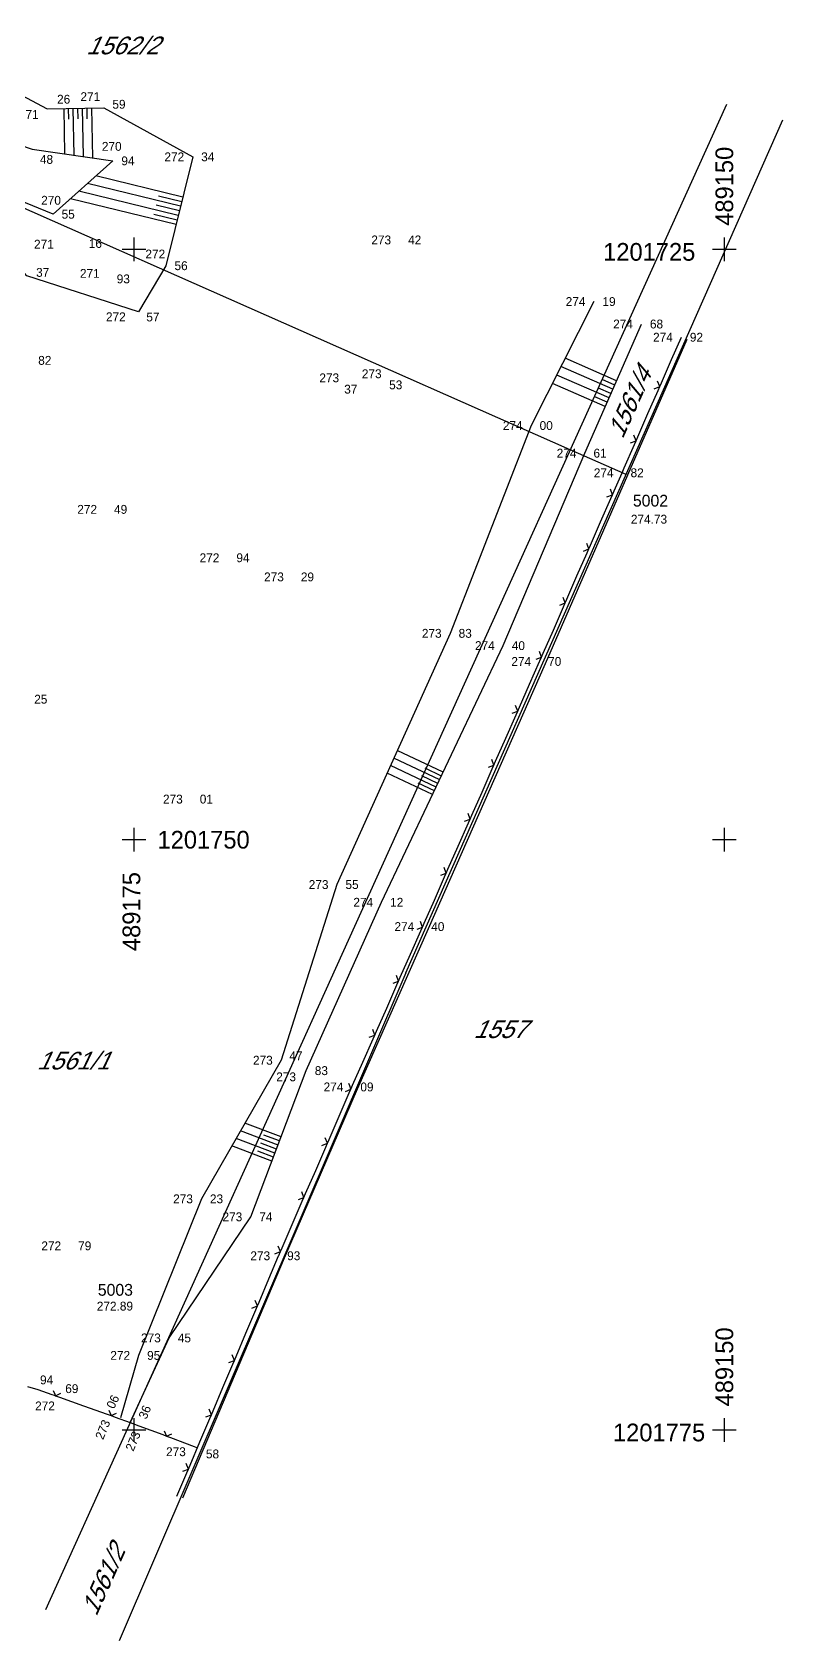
# Model space of a CAD drawing. Extents: x -489240.6 to -489147.5, y -1201783.9 to -1201704.2.
# Drawn here: x -489179.3 to -489147.5, y -1201783.9 to -1201715.8 of the extents above; entities that cross this region are included whole.
import ezdxf
from ezdxf.enums import TextEntityAlignment as Align

# ---------------------------------------------------------------- set-up
doc = ezdxf.new("R2010")
doc.units = 0
for name, color, linetype in [('2', 7, 'CONTINUOUS'), ('21', 7, 'CONTINUOUS'), ('30', 7, 'CONTINUOUS'), ('33', 7, 'CONTINUOUS'), ('34', 7, 'CONTINUOUS'), ('6', 7, 'CONTINUOUS')]:
    doc.layers.add(name, color=color, linetype=linetype)

msp = doc.modelspace()

# ---------------------------------------------------------------- linework, layer by layer
at = {"layer": '21', "color": 0, "linetype": 'CONTINUOUS'}
for p, q in [((-489152.233, -1201729.665), (-489151.82, -1201728.72)), ((-489152.663, -1201730.648), (-489152.233, -1201729.665)), ((-489152.966, -1201730.903), (-489152.734, -1201730.811)), ((-489152.734, -1201730.811), (-489152.823, -1201730.578)), ((-489152.805, -1201730.973), (-489152.734, -1201730.811)), ((-489152.734, -1201730.811), (-489152.663, -1201730.648)), ((-489153.235, -1201731.956), (-489152.805, -1201730.973)), ((-489153.665, -1201732.938), (-489153.235, -1201731.956)), ((-489153.736, -1201733.101), (-489153.825, -1201732.868)), ((-489153.736, -1201733.101), (-489153.665, -1201732.938)), ((-489154.237, -1201734.246), (-489153.807, -1201733.264)), ((-489153.967, -1201733.194), (-489153.736, -1201733.101)), ((-489153.807, -1201733.264), (-489153.736, -1201733.101)), ((-489155.237, -1201736.537), (-489154.808, -1201735.554)), ((-489154.968, -1201735.484), (-489154.737, -1201735.392)), ((-489154.737, -1201735.392), (-489154.826, -1201735.159)), ((-489154.808, -1201735.554), (-489154.737, -1201735.392)), ((-489154.737, -1201735.392), (-489154.666, -1201735.229)), ((-489155.667, -1201737.52), (-489155.237, -1201736.537)), ((-489155.969, -1201737.775), (-489155.738, -1201737.683)), ((-489155.738, -1201737.683), (-489155.827, -1201737.45)), ((-489155.809, -1201737.845), (-489155.738, -1201737.683)), ((-489155.738, -1201737.683), (-489155.667, -1201737.52)), ((-489156.238, -1201738.828), (-489155.809, -1201737.845)), ((-489156.667, -1201739.811), (-489156.238, -1201738.828)), ((-489156.738, -1201739.974), (-489156.828, -1201739.741)), ((-489157.239, -1201741.119), (-489156.809, -1201740.136)), ((-489156.97, -1201740.066), (-489156.738, -1201739.974)), ((-489156.809, -1201740.136), (-489156.738, -1201739.974)), ((-489156.738, -1201739.974), (-489156.667, -1201739.811)), ((-489157.668, -1201742.102), (-489157.239, -1201741.119)), ((-489157.971, -1201742.357), (-489157.739, -1201742.265)), ((-489157.739, -1201742.265), (-489157.828, -1201742.032)), ((-489157.81, -1201742.427), (-489157.739, -1201742.265)), ((-489157.739, -1201742.265), (-489157.668, -1201742.102)), ((-489158.675, -1201744.39), (-489158.243, -1201743.409)), ((-489158.747, -1201744.553), (-489158.835, -1201744.32)), ((-489158.747, -1201744.553), (-489158.675, -1201744.39)), ((-489159.251, -1201745.696), (-489158.818, -1201744.715)), ((-489158.979, -1201744.645), (-489158.747, -1201744.553)), ((-489158.818, -1201744.715), (-489158.747, -1201744.553)), ((-489159.684, -1201746.678), (-489159.251, -1201745.696)), ((-489160.259, -1201747.984), (-489159.827, -1201747.003)), ((-489159.987, -1201746.932), (-489159.755, -1201746.84)), ((-489159.755, -1201746.84), (-489159.844, -1201746.607)), ((-489159.827, -1201747.003), (-489159.755, -1201746.84)), ((-489159.755, -1201746.84), (-489159.684, -1201746.678)), ((-489160.692, -1201748.966), (-489160.259, -1201747.984)), ((-489161.268, -1201750.272), (-489160.835, -1201749.29)), ((-489160.995, -1201749.22), (-489160.764, -1201749.128)), ((-489160.764, -1201749.128), (-489160.852, -1201748.895)), ((-489160.835, -1201749.29), (-489160.764, -1201749.128)), ((-489160.764, -1201749.128), (-489160.692, -1201748.966)), ((-489161.7, -1201751.253), (-489161.268, -1201750.272)), ((-489161.772, -1201751.416), (-489161.86, -1201751.183)), ((-489161.772, -1201751.416), (-489161.7, -1201751.253)), ((-489162.276, -1201752.559), (-489161.843, -1201751.578)), ((-489162.004, -1201751.507), (-489161.772, -1201751.416)), ((-489161.843, -1201751.578), (-489161.772, -1201751.416)), ((-489162.709, -1201753.541), (-489162.276, -1201752.559)), ((-489163.285, -1201754.847), (-489162.852, -1201753.866)), ((-489163.012, -1201753.795), (-489162.78, -1201753.703)), ((-489162.852, -1201753.866), (-489162.78, -1201753.703)), ((-489163.719, -1201755.828), (-489163.285, -1201754.847)), ((-489164.022, -1201756.082), (-489163.791, -1201755.99)), ((-489163.791, -1201755.99), (-489163.879, -1201755.757)), ((-489163.862, -1201756.152), (-489163.791, -1201755.99)), ((-489163.791, -1201755.99), (-489163.719, -1201755.828)), ((-489164.296, -1201757.133), (-489163.862, -1201756.152)), ((-489164.729, -1201758.114), (-489164.296, -1201757.133)), ((-489164.801, -1201758.277), (-489164.889, -1201758.044)), ((-489164.801, -1201758.277), (-489164.729, -1201758.114)), ((-489165.306, -1201759.42), (-489164.873, -1201758.439)), ((-489165.033, -1201758.368), (-489164.801, -1201758.277)), ((-489164.873, -1201758.439), (-489164.801, -1201758.277)), ((-489165.74, -1201760.401), (-489165.306, -1201759.42)), ((-489166.308, -1201761.711), (-489165.881, -1201760.727)), ((-489166.042, -1201760.657), (-489165.811, -1201760.564)), ((-489165.881, -1201760.727), (-489165.811, -1201760.564)), ((-489166.734, -1201762.695), (-489166.308, -1201761.711)), ((-489167.036, -1201762.951), (-489166.805, -1201762.857)), ((-489166.805, -1201762.857), (-489166.895, -1201762.625)), ((-489166.876, -1201763.02), (-489166.805, -1201762.857)), ((-489166.805, -1201762.857), (-489166.734, -1201762.695)), ((-489167.302, -1201764.004), (-489166.876, -1201763.02)), ((-489167.729, -1201764.988), (-489167.302, -1201764.004)), ((-489167.8, -1201765.151), (-489167.89, -1201764.919)), ((-489168.297, -1201766.298), (-489167.87, -1201765.314)), ((-489168.031, -1201765.244), (-489167.8, -1201765.151)), ((-489167.87, -1201765.314), (-489167.8, -1201765.151)), ((-489167.8, -1201765.151), (-489167.729, -1201764.988)), ((-489168.723, -1201767.282), (-489168.297, -1201766.298)), ((-489169.025, -1201767.538), (-489168.794, -1201767.445)), ((-489168.794, -1201767.445), (-489168.884, -1201767.212)), ((-489168.865, -1201767.608), (-489168.794, -1201767.445)), ((-489168.794, -1201767.445), (-489168.723, -1201767.282)), ((-489169.701, -1201769.583), (-489169.283, -1201768.595)), ((-489169.77, -1201769.747), (-489169.862, -1201769.515)), ((-489169.77, -1201769.747), (-489169.701, -1201769.583)), ((-489170.257, -1201770.898), (-489169.839, -1201769.91)), ((-489170, -1201769.842), (-489169.77, -1201769.747)), ((-489169.839, -1201769.91), (-489169.77, -1201769.747)), ((-489170.675, -1201771.885), (-489170.257, -1201770.898)), ((-489171.231, -1201773.2), (-489170.813, -1201772.212)), ((-489170.974, -1201772.144), (-489170.744, -1201772.049)), ((-489170.744, -1201772.049), (-489170.836, -1201771.817)), ((-489170.813, -1201772.212), (-489170.744, -1201772.049)), ((-489170.744, -1201772.049), (-489170.675, -1201771.885)), ((-489178.312, -1201773.547), (-489178.086, -1201773.442)), ((-489178.312, -1201773.547), (-489178.145, -1201773.607)), ((-489178.145, -1201773.607), (-489177.135, -1201773.969)), ((-489171.649, -1201774.188), (-489171.231, -1201773.2)), ((-489177.135, -1201773.969), (-489176.125, -1201774.331)), ((-489176.125, -1201774.331), (-489175.958, -1201774.39)), ((-489176.066, -1201774.166), (-489175.958, -1201774.39)), ((-489175.958, -1201774.39), (-489175.732, -1201774.286)), ((-489175.958, -1201774.39), (-489175.791, -1201774.45)), ((-489171.948, -1201774.447), (-489171.718, -1201774.351)), ((-489171.718, -1201774.351), (-489171.81, -1201774.12)), ((-489171.787, -1201774.515), (-489171.718, -1201774.351)), ((-489171.718, -1201774.351), (-489171.649, -1201774.188)), ((-489174.784, -1201774.818), (-489173.78, -1201775.196)), ((-489173.718, -1201775.032), (-489173.614, -1201775.259)), ((-489173.614, -1201775.259), (-489173.386, -1201775.157)), ((-489172.205, -1201775.503), (-489171.787, -1201774.515)), ((-489173.78, -1201775.196), (-489173.614, -1201775.259)), ((-489173.614, -1201775.259), (-489173.448, -1201775.321)), ((-489173.448, -1201775.321), (-489172.444, -1201775.699)), ((-489172.623, -1201776.49), (-489172.205, -1201775.503)), ((-489172.444, -1201775.699), (-489172.31, -1201775.75)), ((-489172.692, -1201776.654), (-489172.784, -1201776.422)), ((-489172.692, -1201776.654), (-489172.623, -1201776.49)), ((-489173.179, -1201777.805), (-489172.761, -1201776.817)), ((-489172.922, -1201776.749), (-489172.692, -1201776.654)), ((-489172.761, -1201776.817), (-489172.692, -1201776.654))]:
    msp.add_line(p, q, dxfattribs=at)
for points in [[(-489190.92, -1201717.76), (-489187.02, -1201716.13), (-489181.91, -1201715.8), (-489180.42, -1201718.12), (-489178.67, -1201719.05), (-489176.27, -1201719), (-489172.51, -1201721.08), (-489173.64, -1201725.69), (-489174.81, -1201727.65), (-489179.53, -1201726.12), (-489183.74, -1201721.33)], [(-489190.92, -1201717.76), (-489184.51, -1201718.97), (-489179.31, -1201720.75), (-489175.89, -1201721.25), (-489178.42, -1201723.51), (-489183.74, -1201721.33)], [(-489155.52, -1201727.21), (-489158.18, -1201732.46), (-489161.61, -1201741.26), (-489166.4, -1201751.9), (-489168.76, -1201759.34), (-489172.14, -1201765.21), (-489174.8, -1201771.84), (-489175.56, -1201774.48)], [(-489175.15, -1201774.68), (-489173.5, -1201771.1), (-489170.05, -1201765.97), (-489167.7, -1201759.78), (-489164.51, -1201752.65), (-489159.36, -1201741.78), (-489155.9, -1201733.63), (-489153.51, -1201728.16)], [(-489151.591, -1201728.821), (-489154.101, -1201734.561), (-489157.591, -1201742.551), (-489162.541, -1201753.781), (-489165.541, -1201760.571), (-489168.641, -1201767.721), (-489172.945, -1201777.891)], [(-489154.666, -1201735.229), (-489154.33, -1201734.46), (-489154.237, -1201734.246)], [(-489158.243, -1201743.409), (-489157.82, -1201742.45), (-489157.81, -1201742.427)], [(-489162.78, -1201753.703), (-489162.793, -1201753.67), (-489162.869, -1201753.47)], [(-489162.78, -1201753.703), (-489162.77, -1201753.68), (-489162.709, -1201753.541)], [(-489165.811, -1201760.564), (-489165.862, -1201760.43), (-489165.9, -1201760.33)], [(-489165.811, -1201760.564), (-489165.77, -1201760.47), (-489165.74, -1201760.401)], [(-489169.283, -1201768.595), (-489168.87, -1201767.62), (-489168.865, -1201767.608)], [(-489179.499, -1201773.156), (-489179.07, -1201773.29), (-489178.48, -1201773.49)], [(-489178.48, -1201773.49), (-489178.36, -1201773.53), (-489178.312, -1201773.547)], [(-489178.424, -1201773.324), (-489178.343, -1201773.482), (-489178.312, -1201773.547)], [(-489175.791, -1201774.45), (-489175.15, -1201774.68), (-489174.784, -1201774.818)]]:
    msp.add_lwpolyline(points, dxfattribs=at)
at = {"layer": '30', "color": 0, "linetype": 'CONTINUOUS'}
for p, q in [((-489177.97, -1201719.035), (-489177.931, -1201720.952)), ((-489177.775, -1201719.031), (-489177.766, -1201719.483)), ((-489177.58, -1201719.027), (-489177.539, -1201721.009)), ((-489177.385, -1201719.023), (-489177.376, -1201719.475)), ((-489177.19, -1201719.019), (-489177.148, -1201721.066)), ((-489176.995, -1201719.015), (-489176.986, -1201719.467)), ((-489176.8, -1201719.011), (-489176.757, -1201721.123)), ((-489172.929, -1201722.788), (-489176.604, -1201721.887)), ((-489173.119, -1201723.563), (-489177.325, -1201722.532)), ((-489173.024, -1201723.175), (-489176.964, -1201722.209)), ((-489173.214, -1201723.95), (-489177.686, -1201722.854)), ((-489173.072, -1201723.369), (-489174.059, -1201723.127)), ((-489172.976, -1201722.981), (-489173.964, -1201722.739)), ((-489173.166, -1201723.757), (-489174.154, -1201723.515)), ((-489154.719, -1201730.926), (-489156.917, -1201729.966)), ((-489154.559, -1201730.561), (-489156.736, -1201729.61)), ((-489155.038, -1201731.656), (-489157.277, -1201730.678)), ((-489154.878, -1201731.291), (-489157.097, -1201730.322)), ((-489154.798, -1201731.108), (-489155.328, -1201730.877)), ((-489154.639, -1201730.744), (-489155.168, -1201730.512)), ((-489154.958, -1201731.474), (-489155.487, -1201731.242)), ((-489162.052, -1201747.46), (-489163.988, -1201746.542)), ((-489161.903, -1201747.146), (-489163.845, -1201746.225)), ((-489162.349, -1201748.088), (-489164.273, -1201747.176)), ((-489162.2, -1201747.774), (-489164.131, -1201746.859)), ((-489161.977, -1201747.303), (-489162.664, -1201746.977)), ((-489162.275, -1201747.931), (-489162.962, -1201747.605)), ((-489162.126, -1201747.617), (-489162.813, -1201747.291)), ((-489168.766, -1201762.588), (-489170.296, -1201762.007)), ((-489169.026, -1201763.273), (-489170.666, -1201762.65)), ((-489168.896, -1201762.93), (-489170.481, -1201762.328)), ((-489168.961, -1201763.102), (-489169.628, -1201762.848)), ((-489168.831, -1201762.759), (-489169.498, -1201762.506)), ((-489169.156, -1201763.615), (-489170.851, -1201762.971)), ((-489169.091, -1201763.444), (-489169.758, -1201763.19))]:
    msp.add_line(p, q, dxfattribs=at)
at = {"layer": '33', "color": 0, "linetype": 'CONTINUOUS'}
for p, q in [((-489175, -1201724.5), (-489175, -1201725.5)), ((-489150, -1201724.5), (-489150, -1201725.5)), ((-489174.5, -1201725), (-489175.5, -1201725)), ((-489149.5, -1201725), (-489150.5, -1201725)), ((-489175, -1201749.5), (-489175, -1201750.5)), ((-489150, -1201749.5), (-489150, -1201750.5)), ((-489174.5, -1201750), (-489175.5, -1201750)), ((-489149.5, -1201750), (-489150.5, -1201750)), ((-489175, -1201774.5), (-489175, -1201775.5)), ((-489150, -1201774.5), (-489150, -1201775.5)), ((-489174.5, -1201775), (-489175.5, -1201775)), ((-489149.5, -1201775), (-489150.5, -1201775))]:
    msp.add_line(p, q, dxfattribs=at)
at = {"layer": '34', "color": 0, "linetype": 'CONTINUOUS'}
for p, q in [((-489156.52, -1201733.49), (-489196.29, -1201715.91)), ((-489165.91, -1201754.26), (-489149.898, -1201718.848)), ((-489163.48, -1201755.64), (-489147.523, -1201719.515)), ((-489154.16, -1201734.53), (-489156.52, -1201733.49)), ((-489178.722, -1201782.596), (-489165.91, -1201754.26)), ((-489163.48, -1201755.64), (-489175.618, -1201783.928))]:
    msp.add_line(p, q, dxfattribs=at)

# ---------------------------------------------------------------- texts
at = {"layer": '2', "color": 0, "linetype": 'CONTINUOUS'}
for s, p in [('5002', (-489153.87, -1201735.891)), ('5003', (-489176.526, -1201769.313))]:
    msp.add_text(s, height=0.5, dxfattribs=at).set_placement(p)
at = {"layer": '33', "color": 0, "linetype": 'CONTINUOUS'}
for s, p in [('489150', (-489150, -1201724)), ('489175', (-489175.104, -1201754.718)), ('489150', (-489150, -1201774))]:
    msp.add_text(s, height=0.75, rotation=90, dxfattribs=at).set_placement(p, align=Align.MIDDLE_LEFT)
for s, p in [('1201725', (-489155.131, -1201725.104)), ('1201750', (-489174, -1201750)), ('1201775', (-489154.715, -1201775.104))]:
    msp.add_text(s, height=0.75, dxfattribs=at).set_placement(p, align=Align.MIDDLE_LEFT)
at = {"layer": '34', "color": 0, "linetype": 'CONTINUOUS', "oblique": 25.5}
for s, p in [('1562/2', (-489177.028, -1201716.738)), ('1557', (-489160.628, -1201758.4)), ('1561/1', (-489179.116, -1201759.731))]:
    msp.add_text(s, height=0.75, dxfattribs=at).set_placement(p)
for s, rotation, p in [('1561/4', 65.889, (-489154.306, -1201733.059)), ('1561/2', 66.006, (-489176.588, -1201782.922))]:
    msp.add_text(s, height=0.75, rotation=rotation, dxfattribs=at).set_placement(p)
at = {"layer": '6', "color": 0, "linetype": 'CONTINUOUS'}
for s, p in [('26', (-489178.252, -1201718.64)), ('59', (-489175.91, -1201718.854)), ('48', (-489178.979, -1201721.188)), ('94', (-489175.53, -1201721.25)), ('34', (-489172.15, -1201721.08)), ('55', (-489178.06, -1201723.51)), ('16', (-489176.909, -1201724.75)), ('42', (-489163.39, -1201724.6)), ('37', (-489179.14, -1201725.973)), ('93', (-489175.726, -1201726.249)), ('56', (-489173.28, -1201725.69)), ('19', (-489155.16, -1201727.21)), ('57', (-489174.473, -1201727.862)), ('68', (-489153.15, -1201728.16)), ('92', (-489151.46, -1201728.72)), ('82', (-489179.05, -1201729.7)), ('37', (-489166.094, -1201730.92)), ('53', (-489164.191, -1201730.736)), ('00', (-489157.82, -1201732.46)), ('61', (-489155.54, -1201733.63)), ('82', (-489153.97, -1201734.46)), ('49', (-489175.84, -1201736.01)), ('274.73', (-489153.957, -1201736.426)), ('94', (-489170.66, -1201738.06)), ('29', (-489167.93, -1201738.87)), ('83', (-489161.25, -1201741.26)), ('40', (-489159, -1201741.78)), ('70', (-489157.46, -1201742.45)), ('25', (-489179.22, -1201744.05)), ('01', (-489172.21, -1201748.28)), ('55', (-489166.04, -1201751.9)), ('12', (-489164.15, -1201752.65)), ('40', (-489162.41, -1201753.68)), ('47', (-489168.418, -1201759.153)), ('83', (-489167.34, -1201759.78)), ('09', (-489165.41, -1201760.47)), ('23', (-489171.78, -1201765.21)), ('74', (-489169.69, -1201765.97)), ('79', (-489177.36, -1201767.2)), ('93', (-489168.51, -1201767.62)), ('272.89', (-489176.57, -1201769.753)), ('45', (-489173.14, -1201771.1)), ('95', (-489174.44, -1201771.84)), ('94', (-489178.973, -1201772.877)), ('69', (-489177.906, -1201773.248)), ('58', (-489171.95, -1201776.013))]:
    msp.add_text(s, height=0.375, dxfattribs=at).set_placement(p, align=Align.MIDDLE_LEFT)
for s, p in [('271', (-489176.426, -1201718.532)), ('271', (-489179.03, -1201719.283)), ('270', (-489175.519, -1201720.637)), ('272', (-489172.87, -1201721.08)), ('270', (-489178.089, -1201722.92)), ('271', (-489178.39, -1201724.78)), ('273', (-489164.11, -1201724.6)), ('272', (-489173.675, -1201725.196)), ('271', (-489176.446, -1201726.016)), ('274', (-489155.88, -1201727.21)), ('272', (-489175.345, -1201727.854)), ('274', (-489153.87, -1201728.16)), ('274', (-489152.18, -1201728.72)), ('273', (-489164.511, -1201730.266)), ('273', (-489166.31, -1201730.44)), ('274', (-489158.54, -1201732.46)), ('274', (-489156.26, -1201733.63)), ('274', (-489154.69, -1201734.46)), ('272', (-489176.56, -1201736.01)), ('272', (-489171.38, -1201738.06)), ('273', (-489168.65, -1201738.87)), ('273', (-489161.97, -1201741.26)), ('274', (-489159.72, -1201741.78)), ('274', (-489158.18, -1201742.45)), ('273', (-489172.93, -1201748.28)), ('273', (-489166.76, -1201751.9)), ('274', (-489164.87, -1201752.65)), ('274', (-489163.13, -1201753.68)), ('273', (-489169.12, -1201759.34)), ('273', (-489168.135, -1201760.042)), ('274', (-489166.13, -1201760.47)), ('273', (-489172.5, -1201765.21)), ('273', (-489170.41, -1201765.97)), ('272', (-489178.08, -1201767.2)), ('273', (-489169.23, -1201767.62)), ('273', (-489173.86, -1201771.1)), ('272', (-489175.16, -1201771.84)), ('272', (-489178.345, -1201773.98)), ('273', (-489172.801, -1201775.919))]:
    msp.add_text(s, height=0.375, dxfattribs=at).set_placement(p, align=Align.MIDDLE_RIGHT)
for s, rotation, p in [('06', 64.1962, (-489176.011, -1201774.052)), ('36', 67.09476, (-489174.646, -1201774.499))]:
    msp.add_text(s, height=0.375, rotation=rotation, dxfattribs=at).set_placement(p, align=Align.MIDDLE_LEFT)
for rotation, p in [(67.52057, (-489176.158, -1201774.594)), (67.38637, (-489174.875, -1201775.086))]:
    msp.add_text('273', height=0.375, rotation=rotation, dxfattribs=at).set_placement(p, align=Align.MIDDLE_RIGHT)

doc.saveas('drawing.dxf')
